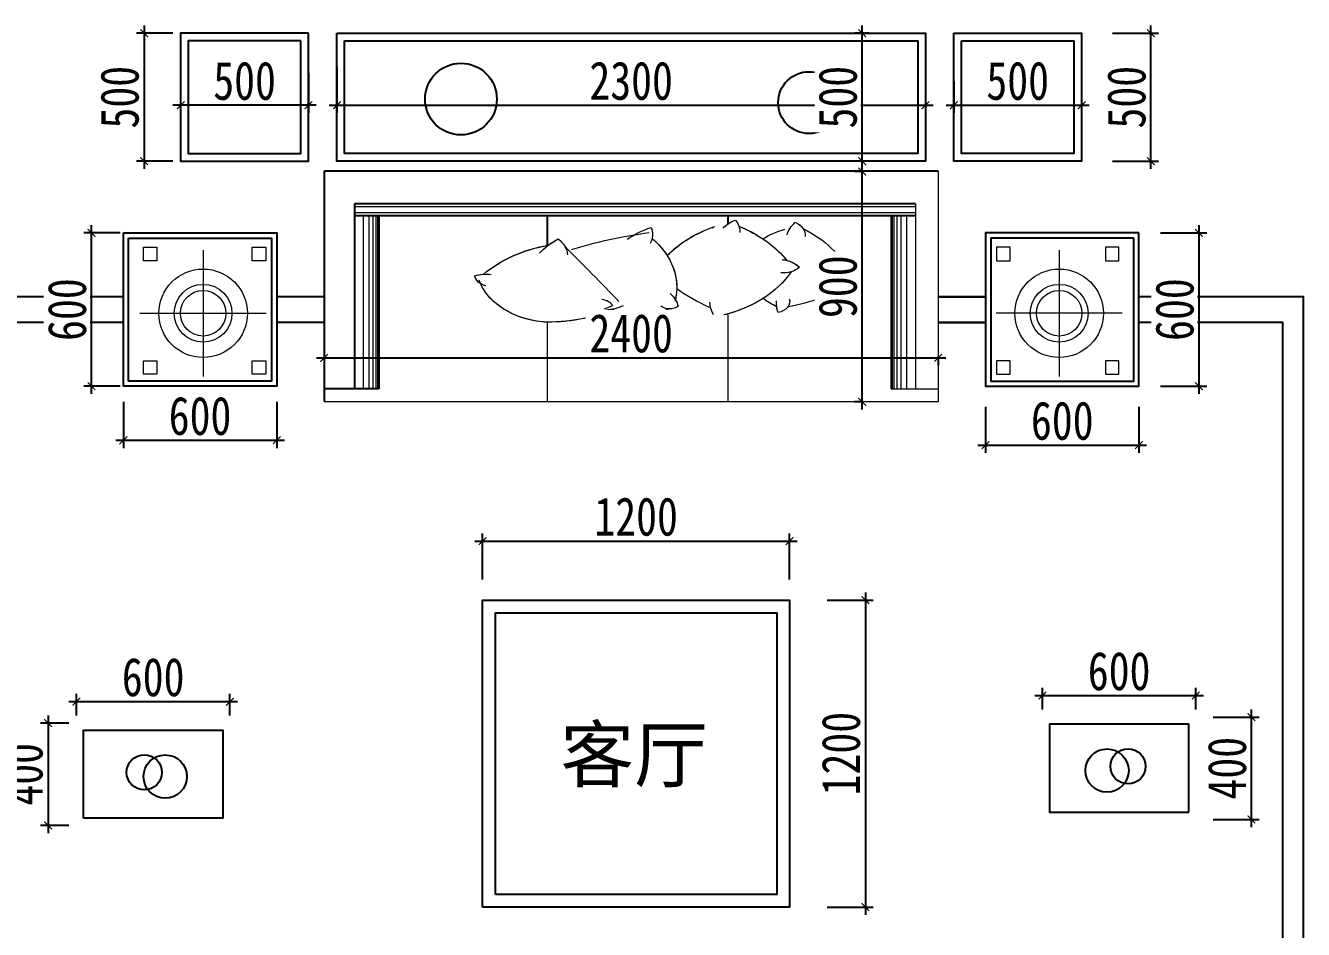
# Model space of a CAD drawing. Header units: millimetres. Extents: x -41640 to 3079702, y -5257903 to 68462.
# Drawn here: x -35008 to -30013, y 41820 to 45353 of the extents above; entities that cross this region are included whole.
import ezdxf

# ---------------------------------------------------------------- set-up
doc = ezdxf.new("R2010")
doc.units = ezdxf.units.MM
doc.header["$LTSCALE"] = 10
doc.layers.get('0').update_dxf_attribs({"color": 255})
doc.layers.get('Defpoints').update_dxf_attribs({"color": 255})
doc.layers.add('FURNITURE', color=2, linetype='Continuous', lineweight=5)
doc.layers.add('填充线', color=8, linetype='Continuous', lineweight=13)
doc.layers.add('WALL', color=255, linetype='Continuous')
doc.layers.add('家具', color=30, linetype='Continuous', lineweight=13, transparency=0.3)
doc.styles.add('(图框)宋体', font='', dxfattribs={"width": 0.8})
doc.styles.get("Standard").update_dxf_attribs({"font": ''})
doc.styles.add('邓林', font='simhei.ttf')
doc.styles.get('(图框)宋体').set_extended_font_data('SimSun')
doc.styles.get('Standard').set_extended_font_data('SimSun')
doc.dimstyles.get("Standard").update_dxf_attribs({"dimtxt": 0.18, "dimasz": 0.18, "dimexe": 0.18, "dimexo": 0.0625, "dimgap": 0.09, "dimtad": 0, "dimtih": 1, "dimtoh": 1, "dimdec": 4, "dimzin": 0, "dimdsep": 46, "dimtxsty": 'Standard', "dimcen": 0.09, "dimadec": 0, "dimazin": 0, "dimtfac": 1, "dimtdec": 4, "dimtofl": 0, "dimtmove": 0, "dimatfit": 3, "dimfxl": 1, "dimtolj": 1, "dimtzin": 0, "dimarcsym": 0})

# ---------------------------------------------------------------- blocks, each defined once
blk = doc.blocks.new('_ArchTick')
at = {"color": 0, "linetype": 'ByBlock', "const_width": 0.15}
blk.add_lwpolyline([(-0.5, -0.5), (0.5, 0.5)], dxfattribs=at)
blk = doc.blocks.new('*D621')
at = {"color": 250, "lineweight": -2}
for p, q in [((-33221.2, 43187.8), (-33221.2, 43367.8)), ((-32021.2, 43187.8), (-32021.2, 43367.8)), ((-33251.2, 43337.8), (-31991.2, 43337.8))]:
    blk.add_line(p, q, dxfattribs=at)
at = {"layer": 'Defpoints', "color": 0, "lineweight": 30}
for p in [(-32021.2, 43337.8), (-33221.2, 43107), (-32021.2, 43107)]:
    blk.add_point(p, dxfattribs=at)
at = {"color": 250, "lineweight": -2, "xscale": 30, "yscale": 30, "zscale": 30, "rotation": 180}
blk.add_blockref('_ArchTick', (-33221.2, 43337.8), dxfattribs=at)
at = {"color": 250, "lineweight": -2, "xscale": 30, "yscale": 30, "zscale": 30}
blk.add_blockref('_ArchTick', (-32021.2, 43337.8), dxfattribs=at)
at = {"color": 45, "insert": (-32621.2, 43432.8), "char_height": 150, "attachment_point": 5, "style": '(图框)宋体', "bg_fill": 3, "box_fill_scale": 1.1, "bg_fill_color": 256, "bg_fill_true_color": 13158600, "bg_fill_transparency": 5535940}
blk.add_mtext('1200', dxfattribs=at)
blk = doc.blocks.new('_Dot')
at = {"color": 0, "linetype": 'ByBlock', "lineweight": -2}
blk.add_line((-0.5, 0), (-1, 0), dxfattribs=at)
at = {"color": 0, "linetype": 'ByBlock', "const_width": 0.5}
blk.add_lwpolyline([(-0.25, 0, 1), (0.25, 0, 1)], format="xyb", close=True, dxfattribs=at)
blk = doc.blocks.new('DOT')
at = {"color": 0, "linetype": 'ByBlock'}
blk.add_line((-0.35, 0), (-1, 0), dxfattribs=at)
at = {"color": 0, "linetype": 'ByBlock', "const_width": 0.35}
blk.add_lwpolyline([(-0.175, 0, 1), (0.175, 0, 1)], format="xyb", close=True, dxfattribs=at)
blk = doc.blocks.new('*D622')
at = {"color": 250, "lineweight": -2}
for p, q in [((-31725.1, 43137), (-31725.1, 41877)), ((-31875.1, 43107), (-31695.1, 43107)), ((-31875.1, 41907), (-31695.1, 41907))]:
    blk.add_line(p, q, dxfattribs=at)
at = {"layer": 'Defpoints', "color": 0, "lineweight": 30}
for p in [(-32021.2, 43107), (-32021.2, 41907), (-31725.1, 41907)]:
    blk.add_point(p, dxfattribs=at)
at = {"color": 250, "lineweight": -2, "xscale": 30, "yscale": 30, "zscale": 30}
for p, rotation in [((-31725.1, 43107), 90), ((-31725.1, 41907), 270)]:
    blk.add_blockref('_ArchTick', p, dxfattribs=dict(at, rotation=rotation))
at = {"color": 45, "insert": (-31820.1, 42507), "char_height": 150, "attachment_point": 5, "rotation": 90, "style": '(图框)宋体', "bg_fill": 3, "box_fill_scale": 1.1, "bg_fill_color": 256, "bg_fill_true_color": 13158600, "bg_fill_transparency": 5535940}
blk.add_mtext('1200', dxfattribs=at)
blk = doc.blocks.new('*D623')
at = {"color": 250, "lineweight": -2}
for p, q in [((-33841, 44062.4), (-33841, 44024.2)), ((-31440.5, 44062.4), (-31440.5, 44024.2)), ((-33871, 44054.2), (-31410.5, 44054.2))]:
    blk.add_line(p, q, dxfattribs=at)
at = {"layer": 'Defpoints', "color": 0, "lineweight": 30}
for p in [(-33841, 44092.4), (-31440.5, 44092.4), (-31440.5, 44054.2)]:
    blk.add_point(p, dxfattribs=at)
at = {"color": 250, "lineweight": -2, "xscale": 30, "yscale": 30, "zscale": 30, "rotation": 180}
blk.add_blockref('_ArchTick', (-33841, 44054.2), dxfattribs=at)
at = {"color": 250, "lineweight": -2, "xscale": 30, "yscale": 30, "zscale": 30}
blk.add_blockref('_ArchTick', (-31440.5, 44054.2), dxfattribs=at)
at = {"color": 45, "insert": (-32640.7, 44149.2), "char_height": 150, "attachment_point": 5, "style": '(图框)宋体', "bg_fill": 3, "box_fill_scale": 1.1, "bg_fill_color": 256, "bg_fill_true_color": 13158600, "bg_fill_transparency": 14371904}
blk.add_mtext('2400', dxfattribs=at)
blk = doc.blocks.new('*D624')
at = {"color": 250, "lineweight": -2}
for p, q in [((-31737.6, 43852.1), (-31737.6, 44811.9)), ((-31737.6, 44781.9), (-31767.6, 44781.9)), ((-31737.6, 43882.1), (-31767.6, 43882.1))]:
    blk.add_line(p, q, dxfattribs=at)
at = {"layer": 'Defpoints', "color": 0, "lineweight": 30}
for p in [(-31737.6, 44781.9), (-31724.9, 44781.9), (-31724.9, 43882.1)]:
    blk.add_point(p, dxfattribs=at)
at = {"color": 250, "lineweight": -2, "xscale": 30, "yscale": 30, "zscale": 30}
for p, rotation in [((-31737.6, 44781.9), 90), ((-31737.6, 43882.1), 270)]:
    blk.add_blockref('_ArchTick', p, dxfattribs=dict(at, rotation=rotation))
at = {"color": 45, "insert": (-31832.6, 44332), "char_height": 150, "attachment_point": 5, "rotation": 90, "style": '(图框)宋体', "bg_fill": 3, "box_fill_scale": 1.1, "bg_fill_color": 256, "bg_fill_true_color": 13158600, "bg_fill_transparency": 5535940}
blk.add_mtext('900', dxfattribs=at)
blk = doc.blocks.new('*D476')
at = {"color": 250, "lineweight": -2}
for p, q in [((-34625.7, 43881.5), (-34625.7, 43701.5)), ((-34026.2, 43881.5), (-34026.2, 43701.5)), ((-33996.2, 43731.5), (-34655.7, 43731.5))]:
    blk.add_line(p, q, dxfattribs=at)
at = {"layer": 'Defpoints', "color": 0, "lineweight": 30}
for p in [(-34625.7, 43987.7), (-34026.2, 43987.7), (-34625.7, 43731.5)]:
    blk.add_point(p, dxfattribs=at)
at = {"color": 250, "lineweight": -2, "xscale": 30, "yscale": 30, "zscale": 30, "rotation": 180}
blk.add_blockref('_ArchTick', (-34625.7, 43731.5), dxfattribs=at)
at = {"color": 250, "lineweight": -2, "xscale": 30, "yscale": 30, "zscale": 30}
blk.add_blockref('_ArchTick', (-34026.2, 43731.5), dxfattribs=at)
at = {"color": 45, "insert": (-34325.9, 43826.5), "char_height": 150, "attachment_point": 5, "style": '(图框)宋体', "bg_fill": 3, "box_fill_scale": 1.1, "bg_fill_color": 256, "bg_fill_true_color": 13158600, "bg_fill_transparency": 5535940}
blk.add_mtext('600', dxfattribs=at)
blk = doc.blocks.new('*D477')
at = {"color": 250, "lineweight": -2}
for p, q in [((-34750.4, 43912.9), (-34750.4, 44572.4)), ((-34638.6, 44542.4), (-34780.4, 44542.4)), ((-34638.6, 43942.9), (-34780.4, 43942.9))]:
    blk.add_line(p, q, dxfattribs=at)
at = {"layer": 'Defpoints', "color": 0, "lineweight": 30}
for p in [(-34750.4, 44542.4), (-34608.6, 44542.4), (-34608.6, 43942.9)]:
    blk.add_point(p, dxfattribs=at)
at = {"color": 250, "lineweight": -2, "xscale": 30, "yscale": 30, "zscale": 30}
for p, rotation in [((-34750.4, 44542.4), 90), ((-34750.4, 43942.9), 270)]:
    blk.add_blockref('_ArchTick', p, dxfattribs=dict(at, rotation=rotation))
at = {"color": 45, "insert": (-34845.4, 44242.6), "char_height": 150, "attachment_point": 5, "rotation": 90, "style": '(图框)宋体', "bg_fill": 3, "box_fill_scale": 1.1, "bg_fill_color": 256, "bg_fill_true_color": 13158600, "bg_fill_transparency": 5535940}
blk.add_mtext('600', dxfattribs=at)
blk = doc.blocks.new('*D478')
at = {"color": 250, "lineweight": -2}
for p, q in [((-31255.3, 43862.7), (-31255.3, 43682.7)), ((-30655.7, 43862.7), (-30655.7, 43682.7)), ((-31285.3, 43712.7), (-30625.7, 43712.7))]:
    blk.add_line(p, q, dxfattribs=at)
at = {"layer": 'Defpoints', "color": 0, "lineweight": 30}
for p in [(-31255.3, 43924.1), (-30655.7, 43924.1), (-30655.7, 43712.7)]:
    blk.add_point(p, dxfattribs=at)
at = {"color": 250, "lineweight": -2, "xscale": 30, "yscale": 30, "zscale": 30, "rotation": 180}
blk.add_blockref('_ArchTick', (-31255.3, 43712.7), dxfattribs=at)
at = {"color": 250, "lineweight": -2, "xscale": 30, "yscale": 30, "zscale": 30}
blk.add_blockref('_ArchTick', (-30655.7, 43712.7), dxfattribs=at)
at = {"color": 45, "insert": (-30955.5, 43807.7), "char_height": 150, "attachment_point": 5, "style": '(图框)宋体', "bg_fill": 3, "box_fill_scale": 1.1, "bg_fill_color": 256, "bg_fill_true_color": 13158600, "bg_fill_transparency": 14383452}
blk.add_mtext('600', dxfattribs=at)
blk = doc.blocks.new('*D479')
at = {"color": 250, "lineweight": -2}
for p, q in [((-30420.9, 43912.9), (-30420.9, 44572.4)), ((-30570.9, 44542.4), (-30390.9, 44542.4)), ((-30570.9, 43942.9), (-30390.9, 43942.9))]:
    blk.add_line(p, q, dxfattribs=at)
at = {"layer": 'Defpoints', "color": 0, "lineweight": 30}
for p in [(-30669.9, 44542.4), (-30420.9, 44542.4), (-30669.9, 43942.9)]:
    blk.add_point(p, dxfattribs=at)
at = {"color": 250, "lineweight": -2, "xscale": 30, "yscale": 30, "zscale": 30}
for p, rotation in [((-30420.9, 44542.4), 90), ((-30420.9, 43942.9), 270)]:
    blk.add_blockref('_ArchTick', p, dxfattribs=dict(at, rotation=rotation))
at = {"color": 45, "insert": (-30515.9, 44242.6), "char_height": 150, "attachment_point": 5, "rotation": 90, "style": '(图框)宋体', "bg_fill": 3, "box_fill_scale": 1.1, "bg_fill_color": 256, "bg_fill_true_color": 13158600, "bg_fill_transparency": 12750096}
blk.add_mtext('600', dxfattribs=at)
blk = doc.blocks.new('*D625')
at = {"color": 250, "lineweight": -2}
for p, q in [((-33790.7, 45191.3), (-33790.7, 45011.3)), ((-31490.7, 45191.3), (-31490.7, 45011.3)), ((-33820.7, 45041.3), (-31460.7, 45041.3))]:
    blk.add_line(p, q, dxfattribs=at)
at = {"layer": 'Defpoints', "color": 0, "lineweight": 30}
for p in [(-33790.7, 45234.2), (-31490.7, 45234.2), (-31490.7, 45041.3)]:
    blk.add_point(p, dxfattribs=at)
at = {"color": 250, "lineweight": -2, "xscale": 30, "yscale": 30, "zscale": 30, "rotation": 180}
blk.add_blockref('_ArchTick', (-33790.7, 45041.3), dxfattribs=at)
at = {"color": 250, "lineweight": -2, "xscale": 30, "yscale": 30, "zscale": 30}
blk.add_blockref('_ArchTick', (-31490.7, 45041.3), dxfattribs=at)
at = {"color": 45, "insert": (-32640.7, 45136.3), "char_height": 150, "attachment_point": 5, "style": '(图框)宋体', "bg_fill": 3, "box_fill_scale": 1.1, "bg_fill_color": 256, "bg_fill_true_color": 13158600, "bg_fill_transparency": 5536456}
blk.add_mtext('2300', dxfattribs=at)
blk = doc.blocks.new('*D626')
at = {"color": 250, "lineweight": -2}
for p, q in [((-31379.7, 45133.9), (-31379.7, 45011.3)), ((-30879.7, 45133.9), (-30879.7, 45011.3)), ((-31409.7, 45041.3), (-30849.7, 45041.3))]:
    blk.add_line(p, q, dxfattribs=at)
at = {"layer": 'Defpoints', "color": 0, "lineweight": 30}
for p in [(-31379.7, 45163.9), (-30879.7, 45163.9), (-30879.7, 45041.3)]:
    blk.add_point(p, dxfattribs=at)
at = {"color": 250, "lineweight": -2, "xscale": 30, "yscale": 30, "zscale": 30, "rotation": 180}
blk.add_blockref('_ArchTick', (-31379.7, 45041.3), dxfattribs=at)
at = {"color": 250, "lineweight": -2, "xscale": 30, "yscale": 30, "zscale": 30}
blk.add_blockref('_ArchTick', (-30879.7, 45041.3), dxfattribs=at)
at = {"color": 45, "insert": (-31129.7, 45136.3), "char_height": 150, "attachment_point": 5, "style": '(图框)宋体', "bg_fill": 3, "box_fill_scale": 1.1, "bg_fill_color": 256, "bg_fill_true_color": 13158600, "bg_fill_transparency": 14390028}
blk.add_mtext('500', dxfattribs=at)
blk = doc.blocks.new('*D627')
at = {"color": 250, "lineweight": -2}
for p, q in [((-31710.1, 45322.7), (-31767.6, 45322.7)), ((-31737.6, 44792.7), (-31737.6, 45352.7)), ((-31710.1, 44822.7), (-31767.6, 44822.7))]:
    blk.add_line(p, q, dxfattribs=at)
at = {"layer": 'Defpoints', "color": 0, "lineweight": 30}
for p in [(-31737.6, 45322.7), (-31680.1, 45322.7), (-31680.1, 44822.7)]:
    blk.add_point(p, dxfattribs=at)
at = {"color": 250, "lineweight": -2, "xscale": 30, "yscale": 30, "zscale": 30}
for p, rotation in [((-31737.6, 45322.7), 90), ((-31737.6, 44822.7), 270)]:
    blk.add_blockref('_ArchTick', p, dxfattribs=dict(at, rotation=rotation))
at = {"color": 45, "insert": (-31832.6, 45072.7), "char_height": 150, "attachment_point": 5, "rotation": 90, "style": '(图框)宋体', "bg_fill": 3, "box_fill_scale": 1.1, "bg_fill_color": 256, "bg_fill_true_color": 13158600, "bg_fill_transparency": 5536456}
blk.add_mtext('500', dxfattribs=at)
blk = doc.blocks.new('*D628')
at = {"color": 250, "lineweight": -2}
for p, q in [((-34401.7, 45168.1), (-34401.7, 45011.3)), ((-33901.7, 45168.1), (-33901.7, 45011.3)), ((-33871.7, 45041.3), (-34431.7, 45041.3))]:
    blk.add_line(p, q, dxfattribs=at)
at = {"layer": 'Defpoints', "color": 0, "lineweight": 30}
for p in [(-34401.7, 45198.1), (-33901.7, 45198.1), (-34401.7, 45041.3)]:
    blk.add_point(p, dxfattribs=at)
at = {"color": 250, "lineweight": -2, "xscale": 30, "yscale": 30, "zscale": 30, "rotation": 180}
blk.add_blockref('_ArchTick', (-34401.7, 45041.3), dxfattribs=at)
at = {"color": 250, "lineweight": -2, "xscale": 30, "yscale": 30, "zscale": 30}
blk.add_blockref('_ArchTick', (-33901.7, 45041.3), dxfattribs=at)
at = {"color": 45, "insert": (-34151.7, 45136.3), "char_height": 150, "attachment_point": 5, "style": '(图框)宋体', "bg_fill": 3, "box_fill_scale": 1.1, "bg_fill_color": 256, "bg_fill_true_color": 13158600, "bg_fill_transparency": 14387936}
blk.add_mtext('500', dxfattribs=at)
blk = doc.blocks.new('*D629')
at = {"color": 250, "lineweight": -2}
for p, q in [((-34431.7, 45322.7), (-34574.6, 45322.7)), ((-34544.6, 45352.7), (-34544.6, 44792.7)), ((-34431.7, 44822.7), (-34574.6, 44822.7))]:
    blk.add_line(p, q, dxfattribs=at)
at = {"layer": 'Defpoints', "color": 0, "lineweight": 30}
for p in [(-34401.7, 45322.7), (-34544.6, 44822.7), (-34401.7, 44822.7)]:
    blk.add_point(p, dxfattribs=at)
at = {"color": 250, "lineweight": -2, "xscale": 30, "yscale": 30, "zscale": 30}
for p, rotation in [((-34544.6, 45322.7), 90), ((-34544.6, 44822.7), 270)]:
    blk.add_blockref('_ArchTick', p, dxfattribs=dict(at, rotation=rotation))
at = {"color": 45, "insert": (-34639.6, 45072.7), "char_height": 150, "attachment_point": 5, "rotation": 90, "style": '(图框)宋体', "bg_fill": 3, "box_fill_scale": 1.1, "bg_fill_color": 256, "bg_fill_true_color": 13158600, "bg_fill_transparency": 14399868}
blk.add_mtext('500', dxfattribs=at)
blk = doc.blocks.new('*D630')
at = {"color": 250, "lineweight": -2}
for p, q in [((-30759, 45322.7), (-30579, 45322.7)), ((-30609, 44792.7), (-30609, 45352.7)), ((-30759, 44822.7), (-30579, 44822.7))]:
    blk.add_line(p, q, dxfattribs=at)
at = {"layer": 'Defpoints', "color": 0, "lineweight": 30}
for p in [(-30879.7, 45322.7), (-30609, 45322.7), (-30879.7, 44822.7)]:
    blk.add_point(p, dxfattribs=at)
at = {"color": 250, "lineweight": -2, "xscale": 30, "yscale": 30, "zscale": 30}
for p, rotation in [((-30609, 45322.7), 90), ((-30609, 44822.7), 270)]:
    blk.add_blockref('_ArchTick', p, dxfattribs=dict(at, rotation=rotation))
at = {"color": 45, "insert": (-30704, 45072.7), "char_height": 150, "attachment_point": 5, "rotation": 90, "style": '(图框)宋体', "bg_fill": 3, "box_fill_scale": 1.1, "bg_fill_color": 256, "bg_fill_true_color": 13158600, "bg_fill_transparency": 5536456}
blk.add_mtext('500', dxfattribs=at)
blk = doc.blocks.new('*D647')
at = {"color": 250, "lineweight": -2}
for p, q in [((-34839.2, 42710.3), (-34179.2, 42710.3)), ((-34809.2, 42656.3), (-34809.2, 42740.3)), ((-34209.2, 42656.3), (-34209.2, 42740.3))]:
    blk.add_line(p, q, dxfattribs=at)
at = {"layer": 'Defpoints', "color": 0, "lineweight": 30}
for p in [(-34209.2, 42710.3), (-34809.2, 42626.3), (-34209.2, 42626.3)]:
    blk.add_point(p, dxfattribs=at)
at = {"color": 250, "lineweight": -2, "xscale": 30, "yscale": 30, "zscale": 30, "rotation": 180}
blk.add_blockref('_ArchTick', (-34809.2, 42710.3), dxfattribs=at)
at = {"color": 250, "lineweight": -2, "xscale": 30, "yscale": 30, "zscale": 30}
blk.add_blockref('_ArchTick', (-34209.2, 42710.3), dxfattribs=at)
at = {"color": 45, "insert": (-34509.2, 42805.3), "char_height": 150, "attachment_point": 5, "style": '(图框)宋体', "bg_fill": 3, "box_fill_scale": 1.1, "bg_fill_color": 256, "bg_fill_true_color": 13158600, "bg_fill_transparency": 5537488}
blk.add_mtext('600', dxfattribs=at)
blk = doc.blocks.new('*D648')
at = {"color": 250, "lineweight": -2}
for p, q in [((-34839.2, 42626.3), (-34950.2, 42626.3)), ((-34920.2, 42656.3), (-34920.2, 42196.3)), ((-34839.2, 42226.3), (-34950.2, 42226.3))]:
    blk.add_line(p, q, dxfattribs=at)
at = {"layer": 'Defpoints', "color": 0, "lineweight": 30}
for p in [(-34809.2, 42626.3), (-34920.2, 42226.3), (-34809.2, 42226.3)]:
    blk.add_point(p, dxfattribs=at)
at = {"color": 250, "lineweight": -2, "xscale": 30, "yscale": 30, "zscale": 30}
for p, rotation in [((-34920.2, 42626.3), 90), ((-34920.2, 42226.3), 270)]:
    blk.add_blockref('_ArchTick', p, dxfattribs=dict(at, rotation=rotation))
at = {"color": 45, "insert": (-35015.2, 42426.3), "char_height": 150, "attachment_point": 5, "rotation": 90, "style": '(图框)宋体', "bg_fill": 3, "box_fill_scale": 1.1, "bg_fill_color": 256, "bg_fill_true_color": 13158600, "bg_fill_transparency": 5537488}
blk.add_mtext('400', dxfattribs=at)
blk = doc.blocks.new('*D481')
at = {"color": 250, "lineweight": -2}
for p, q in [((-31033.2, 42680), (-31033.2, 42763.9)), ((-30433.2, 42680), (-30433.2, 42763.9)), ((-31063.2, 42733.9), (-30403.2, 42733.9))]:
    blk.add_line(p, q, dxfattribs=at)
at = {"layer": 'Defpoints', "color": 0, "lineweight": 30}
for p in [(-30433.2, 42733.9), (-31033.2, 42650), (-30433.2, 42650)]:
    blk.add_point(p, dxfattribs=at)
at = {"color": 250, "lineweight": -2, "xscale": 30, "yscale": 30, "zscale": 30, "rotation": 180}
blk.add_blockref('_ArchTick', (-31033.2, 42733.9), dxfattribs=at)
at = {"color": 250, "lineweight": -2, "xscale": 30, "yscale": 30, "zscale": 30}
blk.add_blockref('_ArchTick', (-30433.2, 42733.9), dxfattribs=at)
at = {"color": 45, "insert": (-30733.2, 42828.9), "char_height": 150, "attachment_point": 5, "style": '(图框)宋体', "bg_fill": 3, "box_fill_scale": 1.1, "bg_fill_color": 256, "bg_fill_true_color": 13158600, "bg_fill_transparency": 5537488}
blk.add_mtext('600', dxfattribs=at)
blk = doc.blocks.new('*D482')
at = {"color": 250, "lineweight": -2}
for p, q in [((-30215.9, 42220), (-30215.9, 42680)), ((-30365.9, 42650), (-30185.9, 42650)), ((-30365.9, 42250), (-30185.9, 42250))]:
    blk.add_line(p, q, dxfattribs=at)
at = {"layer": 'Defpoints', "color": 0, "lineweight": 30}
for p in [(-30449.7, 42650), (-30215.9, 42650), (-30449.7, 42250)]:
    blk.add_point(p, dxfattribs=at)
at = {"color": 250, "lineweight": -2, "xscale": 30, "yscale": 30, "zscale": 30}
for p, rotation in [((-30215.9, 42650), 90), ((-30215.9, 42250), 270)]:
    blk.add_blockref('_ArchTick', p, dxfattribs=dict(at, rotation=rotation))
at = {"color": 45, "insert": (-30310.9, 42450), "char_height": 150, "attachment_point": 5, "rotation": 90, "style": '(图框)宋体', "bg_fill": 3, "box_fill_scale": 1.1, "bg_fill_color": 256, "bg_fill_true_color": 13158600, "bg_fill_transparency": 5537488}
blk.add_mtext('400', dxfattribs=at)

msp = doc.modelspace()

# ---------------------------------------------------------------- linework, layer by layer
at = {"color": 45}
for p, q in [((-33841, 44783.9), (-33841, 43882.7)), ((-33841, 44783.9), (-33841, 43882.7)), ((-33841, 44783.9), (-33841, 43882.7)), ((-33841, 44783.9), (-33841, 43882.7)), ((-33841, 44783.9), (-33841, 43882.7)), ((-31440.5, 44783.9), (-33841, 44783.9)), ((-33722.7, 44656.5), (-33722.7, 43933.1)), ((-31529.5, 44656.5), (-33722.7, 44656.5)), ((-31529.5, 44608.6), (-33722.7, 44608.6)), ((-33627.4, 44608.6), (-33627.4, 43933.1)), ((-32969.6, 44608.6), (-32969.6, 44490.3)), ((-32262.6, 44608.6), (-32262.6, 44577)), ((-31624.7, 44608.6), (-31624.7, 43933.1)), ((-33627.4, 43933.1), (-33841, 43933.1))]:
    msp.add_line(p, q, dxfattribs=at)
at = {"color": 250}
for p, q in [((-31441.9, 44292.6), (-31255.3, 44292.6)), ((-31441.9, 44192.6), (-31255.3, 44192.6))]:
    msp.add_line(p, q, dxfattribs=at)
at = {"color": 45, "ltscale": 0.5}
for points in [[(-33901.7, 45322.7), (-34401.7, 45322.7), (-34401.7, 44822.7), (-33901.7, 44822.7), (-33901.7, 45322.7)], [(-33790.7, 45322.7), (-31490.7, 45322.7), (-31490.7, 44822.7), (-33790.7, 44822.7), (-33790.7, 45322.7)], [(-31379.7, 45322.7), (-30879.7, 45322.7), (-30879.7, 44822.7), (-31379.7, 44822.7), (-31379.7, 45322.7)]]:
    msp.add_lwpolyline(points, dxfattribs=at)
at = {"color": 250, "ltscale": 0.5}
for points in [[(-33931.7, 45292.7), (-34371.7, 45292.7), (-34371.7, 44852.7), (-33931.7, 44852.7)], [(-33760.7, 45292.7), (-31520.7, 45292.7), (-31520.7, 44852.7), (-33760.7, 44852.7)], [(-31349.7, 45292.7), (-30909.7, 45292.7), (-30909.7, 44852.7), (-31349.7, 44852.7)]]:
    msp.add_lwpolyline(points, close=True, dxfattribs=at)
at = {"color": 45}
for points in [[(-34625.7, 44542.4), (-34026.2, 44542.4), (-34026.2, 43942.9), (-34625.7, 43942.9)], [(-30655.7, 44542.4), (-31255.3, 44542.4), (-31255.3, 43942.9), (-30655.7, 43942.9)], [(-33221.2, 41907), (-33221.2, 43107), (-32021.2, 43107), (-32021.2, 41907)]]:
    msp.add_lwpolyline(points, close=True, dxfattribs=at)
at = {"color": 8}
for points in [[(-34605.7, 44522.4), (-34046.2, 44522.4), (-34046.2, 43962.9), (-34605.7, 43962.9)], [(-30675.7, 44522.4), (-31235.3, 44522.4), (-31235.3, 43962.9), (-30675.7, 43962.9)]]:
    msp.add_lwpolyline(points, close=True, dxfattribs=at)
at = {"color": 45}
for points in [[(-34625.7, 44292.6), (-35269.1, 44292.6), (-35269.1, 40817.5)], [(-33841, 44292.6), (-34026.2, 44292.6)], [(-31255.3, 44292.6), (-31440.5, 44292.6)], [(-30012.7, 40877.9), (-30012.7, 44292.6), (-30655.7, 44292.6)]]:
    msp.add_lwpolyline(points, dxfattribs=at)
at = {"color": 250}
for points in [[(-34625.7, 44192.6), (-35189.1, 44192.6), (-35189.1, 40867.1)], [(-33841, 44192.6), (-34026.2, 44192.6)], [(-31890, 40858.7), (-30092.7, 40858.7), (-30092.7, 44192.6), (-30655.7, 44192.6)], [(-31255.3, 44192.6), (-31440.5, 44192.6)]]:
    msp.add_lwpolyline(points, dxfattribs=at)
msp.add_lwpolyline([(-33171.2, 41957), (-33171.2, 43057), (-32071.2, 43057), (-32071.2, 41957)], close=True, dxfattribs=at)
at = {"color": 8, "ltscale": 11}
for points in [[(-30461.2, 42278), (-30461.2, 42622), (-31005.2, 42622), (-31005.2, 42278)], [(-34781.2, 42254.3), (-34781.2, 42598.3), (-34237.2, 42598.3), (-34237.2, 42254.3)]]:
    msp.add_lwpolyline(points, close=True, dxfattribs=at)
at = {"color": 8, "ltscale": 0.5}
for centre, radius in [((-33305.9, 45065.5, 0), 140.1), ((-31945, 45051.4, 0), 121)]:
    msp.add_circle(centre, radius, dxfattribs=at)
at = {"color": 250, "ltscale": 11}
for centre, radius in [((-30780.6, 42440.8), 84.7), ((-30698.4, 42457.4), 68.9), ((-34544, 42433.8), 68.9), ((-34461.8, 42417.2), 84.7)]:
    msp.add_circle(centre, radius, dxfattribs=at)
at = {"layer": 'FURNITURE', "color": 45}
for p, q in [((-31440.5, 44783.9), (-31440.5, 43881.5)), ((-31529.5, 44656.5), (-31529.5, 43933.1)), ((-31529.5, 44656.5), (-31529.5, 43933.1)), ((-31529.5, 44656.5), (-31529.5, 43933.1)), ((-31529.5, 44656.5), (-31529.5, 43933.1)), ((-31529.5, 44656.5), (-31529.5, 43933.1)), ((-32262.6, 44226), (-32262.6, 43882.2)), ((-32262.6, 44226), (-32262.6, 43882.2)), ((-32262.6, 44226), (-32262.6, 43882.2)), ((-32262.6, 44226), (-32262.6, 43882.2)), ((-32262.6, 44226), (-32262.6, 43882.2)), ((-32969.6, 44193.8), (-32969.6, 43882.2)), ((-32969.6, 44193.8), (-32969.6, 43882.2)), ((-32969.6, 44193.8), (-32969.6, 43882.2)), ((-32969.6, 44193.8), (-32969.6, 43882.2)), ((-32969.6, 44193.8), (-32969.6, 43882.2)), ((-31624.7, 43933.1), (-31440.5, 43933.1)), ((-31624.7, 43933.1), (-31440.5, 43933.1)), ((-31624.7, 43933.1), (-31440.5, 43933.1)), ((-31624.7, 43933.1), (-31440.5, 43933.1)), ((-31624.7, 43933.1), (-31440.5, 43933.1)), ((-31440.5, 43882.1), (-33841, 43882.1)), ((-31440.5, 43882.1), (-33841, 43882.1)), ((-31440.5, 43882.1), (-33841, 43882.1)), ((-31440.5, 43882.1), (-33841, 43882.1)), ((-31440.5, 43882.1), (-33841, 43882.1))]:
    msp.add_line(p, q, dxfattribs=at)
at = {"layer": '填充线', "ltscale": 0.5}
for p, q in [((-31529.5, 44644), (-33722.7, 44644)), ((-31529.5, 44621.1), (-33722.7, 44621.1)), ((-33688.2, 44608.6), (-33688.2, 43933.1)), ((-33665.7, 44608.6), (-33665.7, 43933.1)), ((-33649.9, 44608.6), (-33649.9, 43933.1)), ((-33638.7, 44608.6), (-33638.7, 43933.1)), ((-33631.9, 44608.6), (-33631.9, 43933.1)), ((-31620.2, 44608.6), (-31620.2, 43933.1)), ((-31613.5, 44608.6), (-31613.5, 43933.1)), ((-31602.2, 44608.6), (-31602.2, 43933.1)), ((-31586.5, 44608.6), (-31586.5, 43933.1)), ((-31564, 44608.6), (-31564, 43933.1))]:
    msp.add_line(p, q, dxfattribs=at)
at = {"layer": '填充线', "color": 250, "ltscale": 10}
for p, q in [((-34313.9, 44475), (-34313.9, 43981.3)), ((-30967.5, 44475), (-30967.5, 43981.3)), ((-34560.8, 44228.2), (-34067.1, 44228.2)), ((-30720.7, 44228.2), (-31214.4, 44228.2))]:
    msp.add_line(p, q, dxfattribs=at)
at = {"layer": '填充线', "color": 250, "ltscale": 0.5}
for points in [[(-34547.4, 44486.2), (-34494.8, 44486.2), (-34494.8, 44433.5), (-34547.4, 44433.5)], [(-34121.9, 44486.2), (-34069.3, 44486.2), (-34069.3, 44433.5), (-34121.9, 44433.5)], [(-31159.5, 44486.2), (-31212.1, 44486.2), (-31212.1, 44433.5), (-31159.5, 44433.5)], [(-30734.1, 44486.2), (-30786.7, 44486.2), (-30786.7, 44433.5), (-30734.1, 44433.5)], [(-34547.4, 44042.9), (-34494.8, 44042.9), (-34494.8, 43990.2), (-34547.4, 43990.2)], [(-34121.9, 44042.9), (-34069.3, 44042.9), (-34069.3, 43990.2), (-34121.9, 43990.2)], [(-31159.5, 44042.9), (-31212.1, 44042.9), (-31212.1, 43990.2), (-31159.5, 43990.2)], [(-30734.1, 44042.9), (-30786.7, 44042.9), (-30786.7, 43990.2), (-30734.1, 43990.2)]]:
    msp.add_lwpolyline(points, close=True, dxfattribs=at)
at = {"layer": '填充线', "color": 45, "ltscale": 10}
for centre in [(-34313.9, 44228.2), (-30967.5, 44228.2)]:
    msp.add_circle(centre, 172.9, dxfattribs=at)
at = {"layer": '填充线', "color": 250, "ltscale": 10}
for centre, radius in [((-34313.9, 44228.2), 112.9), ((-34313.9, 44228.2), 88.9), ((-30967.5, 44228.2), 112.9), ((-30967.5, 44228.2), 88.9)]:
    msp.add_circle(centre, radius, dxfattribs=at)
at = {"layer": '填充线', "color": 250, "ltscale": 0.5, "extrusion": (0, 0, -1)}
for centre, major_axis, ratio, start_param, end_param in [((-32407.1, 44322.1, 0), (366.9, 0), 0.727273, 3.965854, 4.274696), ((-32407.1, 44322.1, 0), (366.9, 0), 0.727273, 3.965854, 4.274696), ((-32407.1, 44322.1, 0), (366.9, 0), 0.727273, 3.965854, 4.274696), ((-32407.1, 44322.1, 0), (366.9, 0), 0.727273, 3.965854, 4.274696), ((-32690.5, 44536.2, 0), (133.4, 0), 0.727273, -0.288295, 0.371638), ((-32690.5, 44536.2, 0), (133.4, 0), 0.727273, -0.288295, 0.162767), ((-32690.5, 44536.2, 0), (133.4, 0), 0.727273, -0.288295, 0.162767), ((-32690.5, 44536.2, 0), (133.4, 0), 0.727273, -0.288295, 0.162767), ((-32117.4, 44259.2, 0), (466.4, 0), 0.727273, 3.751252, 4.278045), ((-32117.4, 44259.2, 0), (-466.4, 0), 0.727273, 0.609659, 1.127056), ((-32117.4, 44259.2, 0), (-466.4, 0), 0.727273, 0.609659, 1.127056), ((-32117.4, 44259.2, 0), (-466.4, 0), 0.727273, 0.609659, 1.127056), ((-32209.9, 44506.9, 0), (134.6, 0), 0.727273, 3.720834, 3.784376), ((-32209.9, 44506.9, 0), (134.6, 0), 0.727273, 3.720834, 3.784376), ((-32209.9, 44506.9, 0), (134.6, 0), 0.727273, 3.720834, 3.784376), ((-32117.4, 44259.2, 0), (-466.4, 0), 0.727273, 1.127056, 1.136452), ((-32117.4, 44259.2, 0), (-466.4, 0), 0.727273, 1.127056, 1.136452), ((-32117.4, 44259.2, 0), (-466.4, 0), 0.727273, 1.127056, 1.136452), ((-32168.6, 44506.9), (134.6, 0), 0.727273, 3.720834, 4.210704), ((-32168.6, 44506.9), (-134.6, 0), 0.727273, 0.642783, 0.797678), ((-32168.6, 44506.9), (-134.6, 0), 0.727273, 0.642783, 0.797678), ((-32168.6, 44506.9), (-134.6, 0), 0.727273, 0.642783, 0.797678), ((-32168.6, 44506.9), (134.6, 0), 0.727273, 3.939271, 4.210704), ((-32168.6, 44506.9), (134.6, 0), 0.727273, 3.939271, 4.210704), ((-32168.6, 44506.9), (134.6, 0), 0.727273, 3.939271, 4.210704), ((-32343, 44545.5), (127.4, 0), 0.727273, -0.534533, 0.019551), ((-32343, 44545.5), (-127.4, 0), 0.727273, 2.60706, 3.161144), ((-32343, 44545.5), (-127.4, 0), 0.727273, 2.60706, 3.161144), ((-32343, 44545.5), (-127.4, 0), 0.727273, 2.60706, 3.161144), ((-32478.1, 44241.4), (-519.4, 0), 0.727273, 2.091373, 2.614217), ((-32478.1, 44241.4), (519.4, 0), 0.727273, -1.05022, -0.824884), ((-32478.1, 44241.4), (519.4, 0), 0.727273, -1.05022, -0.824884), ((-32478.1, 44241.4), (519.4, 0), 0.727273, -1.05022, -0.824884), ((-31876.2, 44510.4), (-158.9, 0), 0.727273, 0.213974, 0.687877), ((-31876.2, 44510.4), (-158.9, 0), 0.727273, 0.213974, 0.687877), ((-31876.2, 44510.4), (-158.9, 0), 0.727273, 0.213974, 0.687877), ((-31876.2, 44510.4), (-158.9, 0), 0.727273, 0.213974, 0.687877), ((-32044.8, 44531.8), (-84.9, 0), 0.727273, 2.140406, 3.192209), ((-32044.8, 44531.8), (84.9, 0), 0.727273, -1.001186, -0.475285), ((-32044.8, 44531.8), (84.9, 0), 0.727273, -1.001186, -0.475285), ((-32044.8, 44531.8), (84.9, 0), 0.727273, -1.001186, -0.475285), ((-32255.2, 44260.9), (500.9, 0), 0.727273, -0.963303, -0.348357), ((-32255.2, 44260.9), (500.9, 0), 0.727273, -0.963303, -0.348357), ((-32044.8, 44531.8), (84.9, 0), 0.727273, -0.475285, 0.050616), ((-32255.2, 44260.9), (500.9, 0), 0.727273, -0.963303, -0.348357), ((-32044.8, 44531.8), (84.9, 0), 0.727273, -0.475285, 0.050616), ((-32255.2, 44260.9), (500.9, 0), 0.727273, -0.963303, -0.348357), ((-32044.8, 44531.8), (84.9, 0), 0.727273, -0.475285, 0.050616), ((-32742.4, 44340.1), (-307.1, 0), 0.727273, 0.583139, 0.927745), ((-32742.4, 44340.1), (307.1, 0), 0.727273, 3.879253, 4.069338), ((-32742.4, 44340.1), (307.1, 0), 0.727273, 3.879253, 4.069338), ((-32742.4, 44340.1), (307.1, 0), 0.727273, 3.879253, 4.069338), ((-33028.8, 44449), (-140.3, 0), 0.727273, 2.387992, 3.068035), ((-33028.8, 44449), (-140.3, 0), 0.727273, 2.387992, 3.068035), ((-33028.8, 44449), (-140.3, 0), 0.727273, 2.387992, 3.068035), ((-33028.8, 44449), (-140.3, 0), 0.727273, 2.387992, 3.068035), ((-32312.3, 43513.8), (-1439.1, 0), 0.727273, 1.169597, 1.390338), ((-32312.3, 43513.8), (-1439.1, 0), 0.727273, 1.169597, 1.390338), ((-32312.3, 43513.8), (-1439.1, 0), 0.727273, 1.169597, 1.390338), ((-32312.3, 43513.8), (-1439.1, 0), 0.727273, 1.169597, 1.390338), ((-32690.5, 44536.2, 0), (-133.4, 0), 0.727273, 3.30436, 3.513231), ((-32690.5, 44536.2, 0), (-133.4, 0), 0.727273, 3.30436, 3.513231), ((-32690.5, 44536.2, 0), (-133.4, 0), 0.727273, 3.30436, 3.513231), ((-32865.6, 44330.1, 0), (-403.3, 0), 0.727273, 2.434567, 3.323061), ((-32865.6, 44330.1, 0), (403.3, 0), 0.727272, -0.70701, -0.706472), ((-32865.6, 44330.1, 0), (403.3, 0), 0.727272, -0.70701, -0.706472), ((-32865.6, 44330.1, 0), (403.3, 0), 0.727272, -0.70701, -0.706472), ((-32865.6, 44330.1, 0), (-403.3, 0), 0.727273, 2.435106, 2.707393), ((-32865.6, 44330.1, 0), (-403.3, 0), 0.727273, 2.435106, 2.707393), ((-32865.6, 44330.1, 0), (-403.3, 0), 0.727273, 2.435106, 2.707393), ((-31931.5, 44358.7), (293.6, 0), 0.727273, 3.989865, 4.33312), ((-31931.5, 44358.7), (293.6, 0), 0.727273, 3.989865, 4.33312), ((-31931.5, 44358.7), (293.6, 0), 0.727273, 3.989865, 4.33312), ((-31931.5, 44358.7), (293.6, 0), 0.727273, 3.989865, 4.33312), ((-32478.1, 44241.4), (-519.4, 0), 0.727273, 2.316709, 2.604443), ((-32478.1, 44241.4), (-519.4, 0), 0.727273, 2.316709, 2.604443), ((-32478.1, 44241.4), (-519.4, 0), 0.727273, 2.316709, 2.604443), ((-32849.6, 44151.8), (484.6, 0), 0.727273, 3.848637, 4.467365), ((-32849.6, 44151.8), (484.6, 0), 0.727273, 3.848637, 4.46203), ((-32849.6, 44151.8), (484.6, 0), 0.727273, 3.848637, 4.46203), ((-32849.6, 44151.8), (484.6, 0), 0.727273, 3.848637, 4.46203), ((-32742.4, 44340.1), (307.1, 0), 0.727273, 3.724732, 3.879253), ((-32742.4, 44340.1), (307.1, 0), 0.727273, 3.724732, 3.879253), ((-32742.4, 44340.1), (307.1, 0), 0.727273, 3.724732, 3.879253), ((-32849.6, 44151.8), (-484.6, 0), 0.727273, 1.320438, 1.325772), ((-32849.6, 44151.8), (-484.6, 0), 0.727273, 1.320438, 1.325772), ((-32849.6, 44151.8), (-484.6, 0), 0.727273, 1.320438, 1.325772), ((-52828.7, 33955.3), (-24636.6, 0), 0.727273, 2.513064, 2.527849), ((-52828.7, 33955.3), (24636.6, 0), 0.727273, -0.628528, -0.613744), ((-52828.7, 33955.3), (24636.6, 0), 0.727273, -0.628528, -0.613744), ((-52828.7, 33955.3), (24636.6, 0), 0.727273, -0.628528, -0.613744), ((-32865.6, 44330.1, 0), (403.3, 0), 0.727273, -0.4342, 0.181468), ((-32865.6, 44330.1, 0), (403.3, 0), 0.727273, -0.4342, 0.181468), ((-32865.6, 44330.1, 0), (403.3, 0), 0.727273, -0.4342, 0.181468), ((-32044.8, 44441.7), (-76.9, 0), 0.727273, 3.781842, 4.857297), ((-32044.8, 44441.7), (-76.9, 0), 0.727273, 3.781842, 4.857297), ((-32044.8, 44441.7), (-76.9, 0), 0.727273, 3.781842, 4.857297), ((-32044.8, 44441.7), (-76.9, 0), 0.727273, 3.781842, 4.857297), ((-32064.5, 44365.9), (-100, 0), 0.727273, 1.709987, 2.519566), ((-32064.5, 44365.9), (-100, 0), 0.727273, 1.709987, 1.902675), ((-32064.5, 44365.9), (-100, 0), 0.727273, 1.709987, 1.902675), ((-32064.5, 44365.9), (-100, 0), 0.727273, 1.709987, 1.902675), ((-32064.5, 44365.9), (-100, 0), 0.727273, 1.902675, 2.519566), ((-32478.1, 44241.4), (519.4, 0), 0.727273, -0.53715, -0.527376), ((-32064.5, 44365.9), (-100, 0), 0.727273, 1.902675, 2.519566), ((-32478.1, 44241.4), (519.4, 0), 0.727273, -0.53715, -0.527376), ((-32064.5, 44365.9), (-100, 0), 0.727273, 1.902675, 2.519566), ((-32478.1, 44241.4), (519.4, 0), 0.727273, -0.53715, -0.527376), ((-33206.8, 44298.1), (-114.2, 0), 0.727273, 1.170168, 1.734602), ((-33206.8, 44298.1), (114.2, 0), 0.727273, 4.31176, 4.614563), ((-33206.8, 44298.1), (114.2, 0), 0.727273, 4.31176, 4.614563), ((-33206.8, 44298.1), (114.2, 0), 0.727273, 4.31176, 4.614563), ((-33187.5, 44379.1), (64.2, 0), 0.727273, 1.91678, 3.043665), ((-33187.5, 44379.1), (-64.2, 0), 0.727273, -0.855175, -0.097928), ((-33187.5, 44379.1), (-64.2, 0), 0.727273, -0.855175, -0.097928), ((-33187.5, 44379.1), (-64.2, 0), 0.727273, -0.855175, -0.097928), ((-33206.8, 44298.1), (114.2, 0), 0.727273, 4.614563, 4.876194), ((-33206.8, 44298.1), (114.2, 0), 0.727273, 4.614563, 4.876194), ((-33206.8, 44298.1), (114.2, 0), 0.727273, 4.614563, 4.876194), ((-32427.1, 44537.6), (-459, 0), 0.727273, 3.599465, 4.381329), ((-32427.1, 44537.6), (459, 0), 0.727273, 0.457872, 0.852459), ((-32427.1, 44537.6), (459, 0), 0.727273, 0.457872, 0.852459), ((-32427.1, 44537.6), (459, 0), 0.727273, 0.457872, 0.852459), ((-31809.6, 44390.1), (65.7, 0), 0.727273, 0.677789, 1.715597), ((-31831.2, 44339), (-78.4, 0), 0.727273, 1.782765, 2.762673), ((-31831.2, 44339), (78.4, 0), 0.727273, -1.358827, -0.378919), ((-31831.2, 44339), (78.4, 0), 0.727273, -1.358827, -0.378919), ((-31831.2, 44339), (78.4, 0), 0.727273, -1.358827, -0.378919), ((-31809.6, 44390.1), (-65.7, 0), 0.727273, 3.819382, 4.338286), ((-31809.6, 44390.1), (-65.7, 0), 0.727273, 3.819382, 4.338286), ((-31809.6, 44390.1), (-65.7, 0), 0.727273, 3.819382, 4.338286), ((-32942.1, 44411.3), (302, 0), 0.727273, 1.723811, 2.892132), ((-32942.1, 44411.3), (302, 0), 0.727273, 2.829696, 2.892132), ((-32942.1, 44411.3), (302, 0), 0.727273, 2.829696, 2.892132), ((-32942.1, 44411.3), (302, 0), 0.727273, 2.829696, 2.892132), ((-32942.1, 44411.3), (302, 0), 0.727273, 1.723811, 2.829696), ((-33187.5, 44379.1), (-64.2, 0), 0.727273, -1.224813, -0.855175), ((-32942.1, 44411.3), (302, 0), 0.727273, 1.723811, 2.829696), ((-33187.5, 44379.1), (-64.2, 0), 0.727273, -1.224813, -0.855175), ((-32942.1, 44411.3), (302, 0), 0.727273, 1.723811, 2.829696), ((-33187.5, 44379.1), (-64.2, 0), 0.727273, -1.224813, -0.855175), ((-31895.2, 44757.3, 0), (823.4, 0), 0.727273, 2.134209, 2.330805), ((-31895.2, 44757.3, 0), (-823.4, 0), 0.727273, -1.007384, -0.810787), ((-31895.2, 44757.3, 0), (-823.4, 0), 0.727273, -1.007384, -0.810787), ((-31895.2, 44757.3, 0), (-823.4, 0), 0.727273, -1.007384, -0.810787), ((-32153.5, 44642.6), (-549.7, 0), 0.727273, 3.979006, 4.481792), ((-32153.5, 44642.6), (-549.7, 0), 0.727273, 3.979006, 4.481792), ((-32153.5, 44642.6), (-549.7, 0), 0.727273, 3.979006, 4.481792), ((-32153.5, 44642.6), (-549.7, 0), 0.727273, 3.979006, 4.481792), ((-31809.6, 44390.1), (-65.7, 0), 0.727273, 4.338286, 4.85719), ((-31809.6, 44390.1), (-65.7, 0), 0.727273, 4.338286, 4.85719), ((-31809.6, 44390.1), (-65.7, 0), 0.727273, 4.338286, 4.85719), ((-32762, 44246, 0), (50.9, 0), 0.727273, -1.447967, -0.318945), ((-32762, 44246, 0), (50.9, 0), 0.727273, -1.447967, -0.318945), ((-32762, 44246, 0), (50.9, 0), 0.727273, -1.447967, -0.318945), ((-32762, 44246, 0), (50.9, 0), 0.727273, -1.447967, -0.318945), ((-32590.7, 44241.8, 0), (-134.8, 0), 0.727273, 2.428424, 2.99721), ((-32590.7, 44241.8, 0), (-134.8, 0), 0.727273, 2.428424, 2.99721), ((-32590.7, 44241.8, 0), (-134.8, 0), 0.727273, 2.428424, 2.99721), ((-32590.7, 44241.8, 0), (-134.8, 0), 0.727273, 2.428424, 2.99721), ((-32101.8, 44280.2, 0), (231.6, 0), 0.727273, 2.788189, 3.090363), ((-32101.8, 44280.2, 0), (-231.6, 0), 0.727273, -0.353404, -0.05123), ((-32101.8, 44280.2, 0), (-231.6, 0), 0.727273, -0.353404, -0.05123), ((-32101.8, 44280.2, 0), (-231.6, 0), 0.727273, -0.353404, -0.05123), ((-32427.1, 44537.6), (-459, 0), 0.727273, 3.994052, 4.345911), ((-32427.1, 44537.6), (-459, 0), 0.727273, 3.994052, 4.345911), ((-32427.1, 44537.6), (-459, 0), 0.727273, 3.994052, 4.345911), ((-31876.1, 44461.1), (346, 0), 0.727273, 2.171858, 2.373581), ((-31876.1, 44461.1), (-346, 0), 0.727273, -0.969734, -0.768012), ((-31876.1, 44461.1), (-346, 0), 0.727273, -0.969734, -0.768012), ((-31876.1, 44461.1), (-346, 0), 0.727273, -0.969734, -0.768012), ((-31860.2, 44269.5), (-212.7, 0), 0.727273, -0.252142, 0.045839), ((-31860.2, 44269.5), (-212.7, 0), 0.727273, -0.103152, 0.045839), ((-31860.2, 44269.5), (-212.7, 0), 0.727273, -0.103152, 0.045839), ((-31860.2, 44269.5), (-212.7, 0), 0.727273, -0.103152, 0.045839), ((-32082.1, 44273.8), (-61.1, 0), 0.727273, 2.898459, 4.448765), ((-32082.1, 44273.8), (61.1, 0), 0.727273, -0.243134, 1.307173), ((-32082.1, 44273.8), (61.1, 0), 0.727273, -0.243134, 1.307173), ((-32082.1, 44273.8), (61.1, 0), 0.727273, -0.243134, 1.307173), ((-32962.4, 44554.8), (-496.4, 0), 0.727273, 4.166926, 4.764356), ((-32962.4, 44554.8), (-496.4, 0), 0.727273, 4.166926, 4.726967), ((-32962.4, 44554.8), (-496.4, 0), 0.727273, 4.166926, 4.726967), ((-32962.4, 44554.8), (-496.4, 0), 0.727273, 4.166926, 4.726967), ((-32657.4, 44471.8, 0), (-353.3, 0), 0.727273, 4.222335, 4.971888), ((-32657.4, 44471.8, 0), (-353.3, 0), 0.727273, 4.222335, 4.971888), ((-32657.4, 44471.8, 0), (-353.3, 0), 0.727273, 4.222335, 4.971888), ((-32657.4, 44471.8, 0), (-353.3, 0), 0.727273, 4.222335, 4.971888), ((-32800.6, 44357.6, 0), (-162.7, 0), 0.727273, 4.148472, 4.370987), ((-32800.6, 44357.6, 0), (-162.7, 0), 0.727273, 4.148472, 4.370987), ((-32800.6, 44357.6, 0), (-162.7, 0), 0.727273, 4.148472, 4.370987), ((-32759.3, 44357.6), (-162.7, 0), 0.727273, 4.148472, 4.593502), ((-32759.3, 44357.6), (-162.7, 0), 0.727273, 4.370987, 4.593502), ((-32759.3, 44357.6), (-162.7, 0), 0.727273, 4.370987, 4.593502), ((-32759.3, 44357.6), (-162.7, 0), 0.727273, 4.370987, 4.593502), ((-32490.9, 44278.1, 0), (45.4, 0), 0.727273, 0.738066, 2.415466), ((-32490.9, 44278.1, 0), (45.4, 0), 0.727273, 1.576766, 2.415466), ((-32490.9, 44278.1, 0), (45.4, 0), 0.727273, 1.576766, 2.415466), ((-32490.9, 44278.1, 0), (45.4, 0), 0.727273, 1.576766, 2.415466), ((-32490.9, 44278.1, 0), (-45.4, 0), 0.727273, 3.879659, 4.718359), ((-32490.9, 44278.1, 0), (-45.4, 0), 0.727273, 3.879659, 4.718359), ((-32490.9, 44278.1, 0), (-45.4, 0), 0.727273, 3.879659, 4.718359), ((-32427.1, 44537.6), (459, 0), 0.727273, 1.204318, 1.239737), ((-32427.1, 44537.6), (459, 0), 0.727273, 1.204318, 1.239737), ((-32427.1, 44537.6), (459, 0), 0.727273, 1.204318, 1.239737), ((-31860.2, 44269.5), (-212.7, 0), 0.727273, -0.252142, -0.103152), ((-31860.2, 44269.5), (-212.7, 0), 0.727273, -0.252142, -0.103152), ((-31860.2, 44269.5), (-212.7, 0), 0.727273, -0.252142, -0.103152), ((-32962.4, 44554.8), (-496.4, 0), 0.727273, -1.556218, -1.518829), ((-32962.4, 44554.8), (-496.4, 0), 0.727273, -1.556218, -1.518829), ((-32962.4, 44554.8), (-496.4, 0), 0.727273, -1.556218, -1.518829)]:
    msp.add_ellipse(centre, major_axis=major_axis, ratio=ratio, start_param=start_param, end_param=end_param, dxfattribs=at)
at = {"layer": '家具', "color": 45, "ltscale": 0.5}
for p, q in [((-31440.5, 44783.9), (-33841, 44783.9)), ((-31440.5, 44783.9), (-33841, 44783.9)), ((-31440.5, 44783.9), (-33841, 44783.9)), ((-31440.5, 44783.9), (-33841, 44783.9)), ((-33722.7, 44656.5), (-33722.7, 43933.1)), ((-31529.5, 44656.5), (-33722.7, 44656.5)), ((-33722.7, 44656.5), (-33722.7, 43933.1)), ((-33722.7, 44656.5), (-33722.7, 43933.1)), ((-33722.7, 44656.5), (-33722.7, 43933.1)), ((-31529.5, 44656.5), (-33722.7, 44656.5)), ((-31529.5, 44656.5), (-33722.7, 44656.5)), ((-31529.5, 44656.5), (-33722.7, 44656.5)), ((-31529.5, 44608.6), (-33722.7, 44608.6)), ((-31529.5, 44608.6), (-33722.7, 44608.6)), ((-31529.5, 44608.6), (-33722.7, 44608.6)), ((-31529.5, 44608.6), (-33722.7, 44608.6)), ((-33627.4, 43933.1), (-33841, 43933.1)), ((-33627.4, 43933.1), (-33841, 43933.1)), ((-33627.4, 43933.1), (-33841, 43933.1)), ((-33627.4, 43933.1), (-33841, 43933.1))]:
    msp.add_line(p, q, dxfattribs=at)

# ---------------------------------------------------------------- texts
at = {"layer": 'WALL', "color": 45, "linetype": 'ByBlock', "style": '邓林'}
msp.add_text('客厅', height=211.2, dxfattribs=at).set_placement((-32917.1, 42397.8))

# ---------------------------------------------------------------- next in the draw order: dimensions: what is measured, and where the dimension line sits
at = {"color": 250}
for base, p1, p2, picture, middle in [((-34401.7, 45041.3), (-33901.7, 45198.1), (-34401.7, 45198.1), '*D628', (-34151.7, 45136.3)), ((-31490.7, 45041.3), (-33790.7, 45234.2), (-31490.7, 45234.2), '*D625', (-32640.7, 45136.3)), ((-30879.7, 45041.3), (-31379.7, 45163.9), (-30879.7, 45163.9), '*D626', (-31129.7, 45136.3)), ((-31440.4826, 44054.2043), (-33840.9529, 44092.3731), (-31440.4826, 44092.3731), '*D623', (-32640.7177, 44149.2043)), ((-34625.7005, 43731.5106), (-34026.1665, 43987.676), (-34625.7005, 43987.676), '*D476', (-34325.9335, 43826.5106)), ((-30655.7, 43712.7), (-31255.3, 43924.1), (-30655.7, 43924.1), '*D478', (-30955.5, 43807.7)), ((-32021.2, 43337.8), (-33221.2, 43107), (-32021.2, 43107), '*D621', (-32621.2, 43432.8)), ((-30433.2, 42733.9), (-31033.2, 42650), (-30433.2, 42650), '*D481', (-30733.2, 42828.9)), ((-34209.2, 42710.3), (-34809.2, 42626.3), (-34209.2, 42626.3), '*D647', (-34509.2, 42805.3))]:
    dim = msp.add_linear_dim(base=base, p1=p1, p2=p2, dimstyle='Standard', override={"dimtxt": 150, "dimasz": 30, "dimexe": 30, "dimexo": 30, "dimgap": 20, "dimtad": 1, "dimtih": 0, "dimtoh": 0, "dimdec": 0, "dimzin": 8, "dimdsep": 44, "dimtxsty": '(图框)宋体', "dimblk": 'ArchTick', "dimcen": 0.6, "dimdle": 30, "dimclrd": 250, "dimclre": 250, "dimclrt": 45, "dimtdec": 0, "dimtofl": 1, "dimtmove": 1, "dimldrblk": 'DOT', "dimfxl": 150, "dimfxlon": 1, "dimtfill": 1, "dimtolj": 0, "dimtzin": 8, "dimarcsym": 1}, dxfattribs=at)
    dim.commit()
    dim.dimension.update_dxf_attribs({"geometry": picture, "text_midpoint": middle})

# ---------------------------------------------------------------- next in the draw order: dimensions: what is measured, and where the dimension line sits
for base, p1, p2, picture, middle in [((-34544.6, 44822.7), (-34401.7, 45322.7), (-34401.7, 44822.7), '*D629', (-34639.6, 45072.7)), ((-30609, 45322.7), (-30879.7, 44822.7), (-30879.7, 45322.7), '*D630', (-30704, 45072.7)), ((-31737.6, 44781.9), (-31724.9, 43882.1), (-31724.9, 44781.9), '*D624', (-31832.6, 44332)), ((-34750.3905, 44542.3937), (-34608.629, 43942.8596), (-34608.629, 44542.3937), '*D477', (-34845.3905, 44242.6267)), ((-30420.8868, 44542.3937), (-30669.9235, 43942.8596), (-30669.9235, 44542.3937), '*D479', (-30515.8868, 44242.6267)), ((-31725.1, 41907), (-32021.2, 43107), (-32021.2, 41907), '*D622', (-31820.1, 42507)), ((-30215.9, 42650), (-30449.7, 42250), (-30449.7, 42650), '*D482', (-30310.9, 42450)), ((-34920.2, 42226.3), (-34809.2, 42626.3), (-34809.2, 42226.3), '*D648', (-35015.2, 42426.3))]:
    dim = msp.add_linear_dim(base=base, p1=p1, p2=p2, angle=90, dimstyle='Standard', override={"dimtxt": 150, "dimasz": 30, "dimexe": 30, "dimexo": 30, "dimgap": 20, "dimtad": 1, "dimtih": 0, "dimtoh": 0, "dimdec": 0, "dimzin": 8, "dimdsep": 44, "dimtxsty": '(图框)宋体', "dimblk": 'ArchTick', "dimcen": 0.6, "dimdle": 30, "dimclrd": 250, "dimclre": 250, "dimclrt": 45, "dimtdec": 0, "dimtofl": 1, "dimtmove": 1, "dimldrblk": 'DOT', "dimfxl": 150, "dimfxlon": 1, "dimtfill": 1, "dimtolj": 0, "dimtzin": 8, "dimarcsym": 1}, dxfattribs=at)
    dim.commit()
    dim.dimension.update_dxf_attribs({"geometry": picture, "text_midpoint": middle})

# ---------------------------------------------------------------- next in the draw order: dimensions: what is measured, and where the dimension line sits
dim = msp.add_linear_dim(base=(-31737.6, 45322.7), p1=(-31680.1, 44822.7), p2=(-31680.1, 45322.7), angle=90, dimstyle='Standard', override={"dimtxt": 150, "dimasz": 30, "dimexe": 30, "dimexo": 30, "dimgap": 20, "dimtad": 1, "dimtih": 0, "dimtoh": 0, "dimdec": 0, "dimzin": 8, "dimdsep": 44, "dimtxsty": '(图框)宋体', "dimblk": 'ArchTick', "dimcen": 0.6, "dimdle": 30, "dimclrd": 250, "dimclre": 250, "dimclrt": 45, "dimtdec": 0, "dimtofl": 1, "dimtmove": 1, "dimldrblk": 'DOT', "dimfxl": 150, "dimfxlon": 1, "dimtfill": 1, "dimtolj": 0, "dimtzin": 8, "dimarcsym": 1}, dxfattribs=at)
dim.commit()
dim.dimension.update_dxf_attribs({"geometry": '*D627', "text_midpoint": (-31832.6, 45072.7)})

doc.saveas('drawing.dxf')
